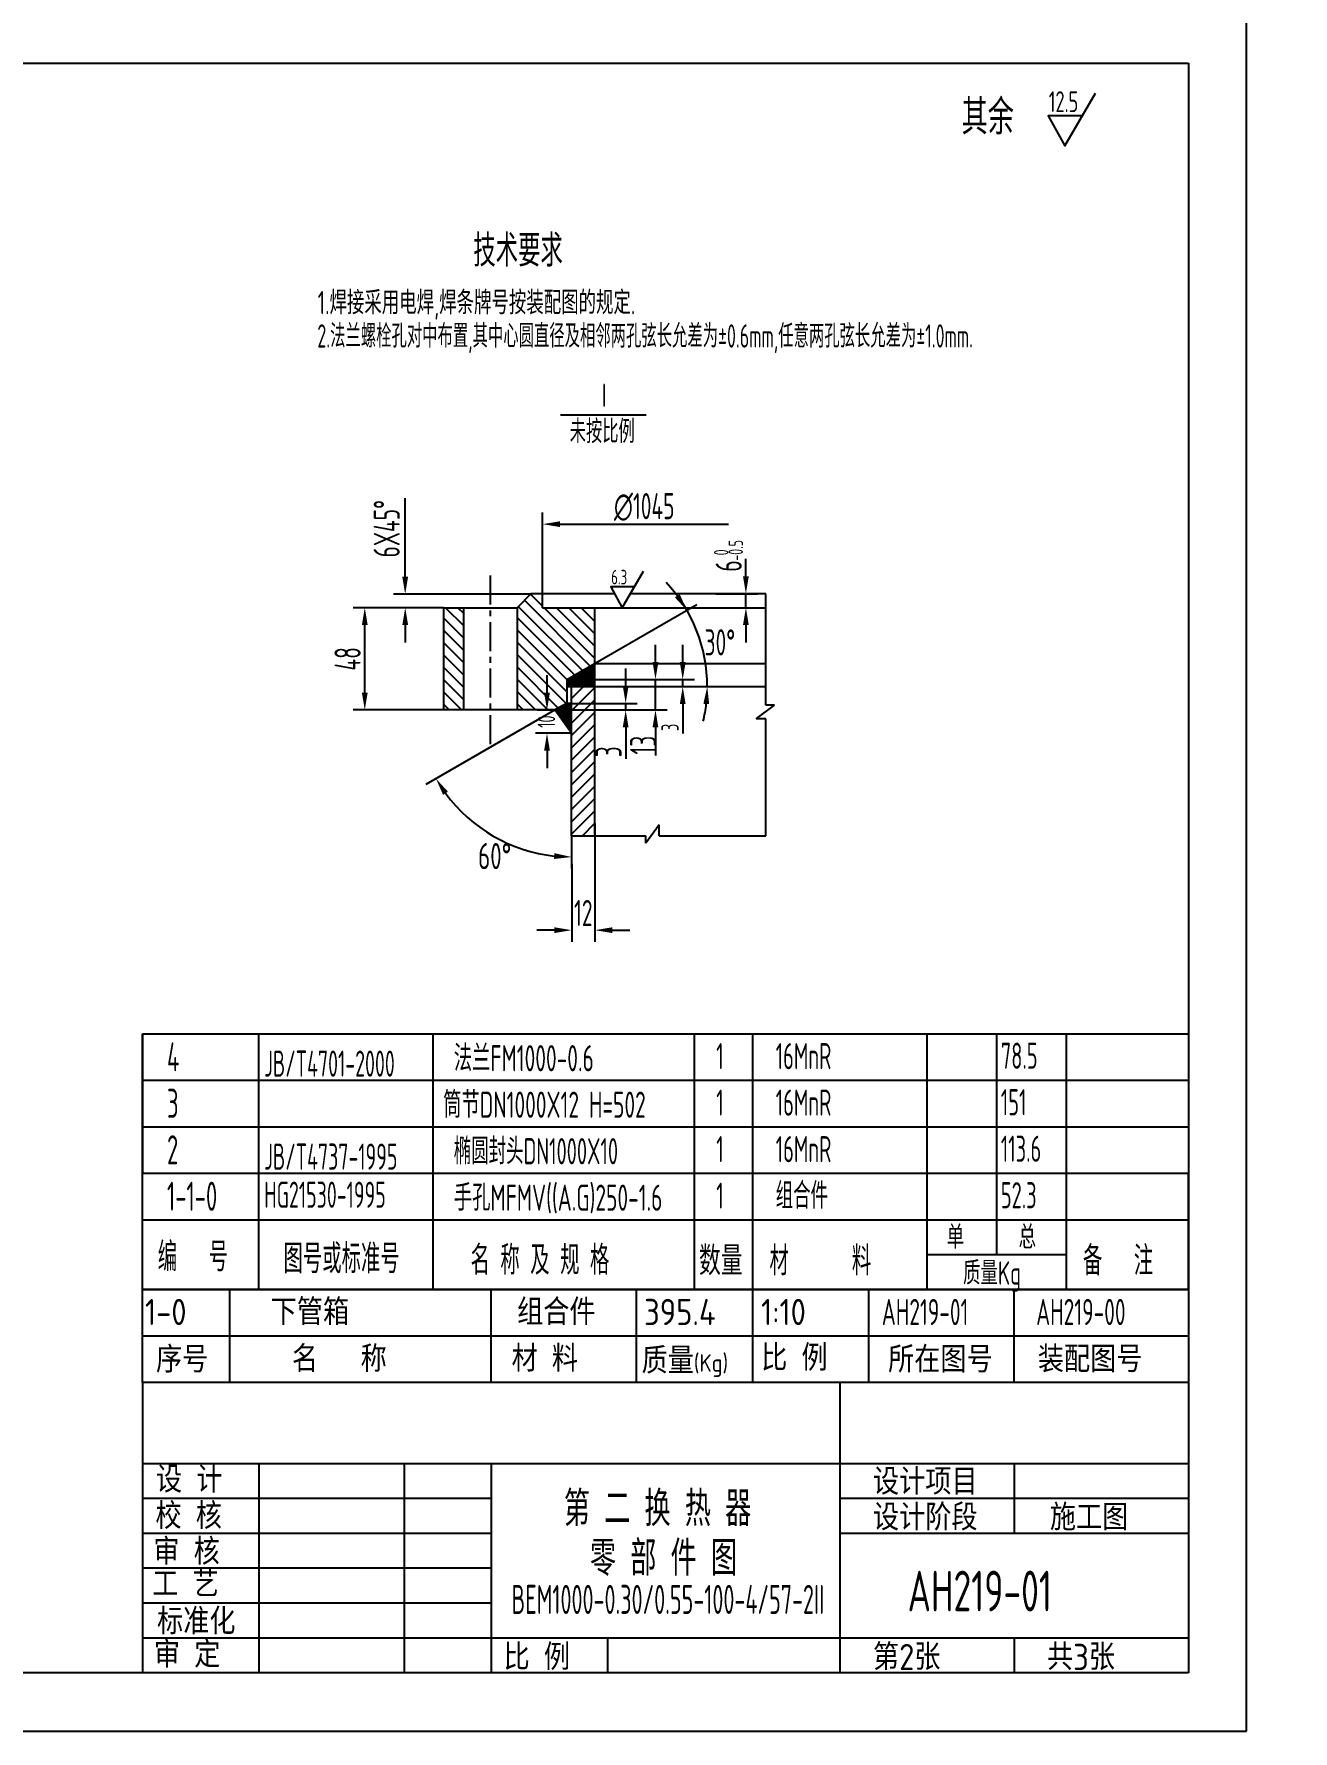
# Model space of a CAD drawing. Extents: x -1819 to 594, y -265 to 873.
# Drawn here: x -224.7 to -8, y 5.9 to 297.9 of the extents above; entities that cross this region are included whole.
import ezdxf

# ---------------------------------------------------------------- set-up
doc = ezdxf.new("R2010")
doc.units = 0
doc.header["$LTSCALE"] = 2
doc.header["$MEASUREMENT"] = 0
doc.linetypes.add('CENTERX2', pattern=[4, 2.5, -0.5, 0.5, -0.5])
doc.linetypes.add('PHANTOMX2', pattern=[5, 2.5, -0.5, 0.5, -0.5, 0.5, -0.5])
doc.layers.get('0').update_dxf_attribs({"linetype": 'CONTINUOUS'})
doc.layers.get('DEFPOINTS').update_dxf_attribs({"linetype": 'CONTINUOUS'})
for name, color, linetype in [('16CEN', 6, 'CENTERX2'), ('16CON', 4, 'CONTINUOUS'), ('16CON1', 4, 'CONTINUOUS'), ('16CON2', 3, 'CONTINUOUS'), ('16DIM', 3, 'CONTINUOUS'), ('16TXT', 3, 'CONTINUOUS'), ('PHANTOMX2', 3, 'PHANTOMX2')]:
    doc.layers.add(name, color=color, linetype=linetype)
doc.styles.add('HZ', font='ascii.shx', dxfattribs={"width": 0.7, "bigfont": 'hztxt2.shx'})
doc.styles.add('HZ1', font='ascii.shx', dxfattribs={"width": 0.75, "bigfont": 'hztxt2.shx'})
doc.styles.get("Standard").update_dxf_attribs({"font": 'ascii.shx', "width": 0.75})
doc.dimstyles.get("Standard").update_dxf_attribs({"dimtxt": 4.5, "dimasz": 3, "dimexe": 2, "dimexo": 0.0625, "dimgap": 0.7, "dimtad": 1, "dimdec": 4, "dimzin": 0, "dimtxsty": 'HZ', "dimcen": 0.09, "dimazin": 3, "dimtfac": 1, "dimtdec": 4, "dimtofl": 0, "dimtmove": 0, "dimatfit": 3, "dimtolj": 1, "dimtzin": 0})

# ---------------------------------------------------------------- blocks, each defined once
blk = doc.blocks.new('*D178')
at = {"color": 3, "linetype": 'BYBLOCK'}
for p, q in [((353.95, 522.42), (353.95, 525.42)), ((352.06, 519.42), (355.95, 519.42)), ((352.74, 518.22), (355.95, 518.22)), ((353.95, 515.22), (353.95, 510.15))]:
    blk.add_line(p, q, dxfattribs=at)
for points in [[(353.45, 522.42), (354.45, 522.42), (353.95, 519.42)], [(353.45, 515.22), (354.45, 515.22), (353.95, 518.22)]]:
    blk.add_solid(points, dxfattribs=at)
at = {"layer": 'DEFPOINTS', "color": 0, "linetype": 'BYBLOCK'}
for p in [(352, 519.42), (352.68, 518.22), (353.95, 518.22)]:
    blk.add_point(p, dxfattribs=at)
at = {"color": 0, "linetype": 'BYBLOCK', "insert": (351.75, 511.19), "char_height": 3, "attachment_point": 5, "rotation": 90, "style": 'HZ'}
blk.add_mtext('\\A1;3', dxfattribs=at)
blk = doc.blocks.new('*D177')
at = {"color": 0, "linetype": 'BYBLOCK'}
for p, q in [((344.13, 518.33), (344.13, 521.33)), ((331.32, 514.19), (346.13, 514.19)), ((334.9, 515.33), (346.13, 515.33)), ((344.13, 511.19), (344.13, 505.79))]:
    blk.add_line(p, q, dxfattribs=at)
for points in [[(343.63, 518.33), (344.63, 518.33), (344.13, 515.33)], [(343.63, 511.19), (344.63, 511.19), (344.13, 514.19)]]:
    blk.add_solid(points, dxfattribs=at)
at = {"layer": 'DEFPOINTS', "color": 0, "linetype": 'BYBLOCK'}
for p in [(331.25, 514.19), (334.83, 515.33), (344.13, 514.19)]:
    blk.add_point(p, dxfattribs=at)
at = {"color": 0, "linetype": 'BYBLOCK', "insert": (341.18, 506.99), "char_height": 4.5, "attachment_point": 5, "rotation": 90, "style": 'HZ'}
blk.add_mtext('\\A1;3', dxfattribs=at)
blk = doc.blocks.new('*D179')
at = {"color": 0, "linetype": 'BYBLOCK'}
for p, q in [((-140.29, 173.47), (-155.83, 173.47)), ((-153.83, 158.87), (-153.83, 170.47)), ((-140.29, 155.87), (-155.83, 155.87))]:
    blk.add_line(p, q, dxfattribs=at)
for points in [[(-154.33, 170.47), (-153.33, 170.47), (-153.83, 173.47)], [(-154.33, 158.87), (-153.33, 158.87), (-153.83, 155.87)]]:
    blk.add_solid(points, dxfattribs=at)
at = {"layer": 'DEFPOINTS', "color": 0, "linetype": 'BYBLOCK'}
for p in [(-153.83, 173.47), (-140.22, 173.47), (-140.22, 155.87)]:
    blk.add_point(p, dxfattribs=at)
at = {"color": 0, "linetype": 'BYBLOCK', "insert": (-156.78, 164.67), "char_height": 4.5, "attachment_point": 5, "rotation": 90, "style": 'HZ'}
blk.add_mtext('\\A1;48', dxfattribs=at)
blk = doc.blocks.new('*D180')
at = {"color": 0, "linetype": 'BYBLOCK'}
for p, q in [((-146.87, 178.81), (-146.87, 192.31)), ((-125.34, 175.81), (-148.87, 175.81)), ((-143.81, 173.47), (-148.87, 173.47)), ((-146.87, 170.47), (-146.87, 167.47))]:
    blk.add_line(p, q, dxfattribs=at)
for points in [[(-147.37, 178.81), (-146.37, 178.81), (-146.87, 175.81)], [(-147.37, 170.47), (-146.37, 170.47), (-146.87, 173.47)]]:
    blk.add_solid(points, dxfattribs=at)
at = {"layer": 'DEFPOINTS', "color": 0, "linetype": 'BYBLOCK'}
for p in [(-146.87, 175.81), (-125.28, 175.81), (-143.75, 173.47)]:
    blk.add_point(p, dxfattribs=at)
at = {"color": 0, "linetype": 'BYBLOCK', "insert": (-150.05, 187.06), "char_height": 4.5, "attachment_point": 5, "rotation": 90, "style": 'HZ'}
blk.add_mtext('\\A1;6X45°', dxfattribs=at)
blk = doc.blocks.new('*D181')
at = {"color": 0, "linetype": 'BYBLOCK'}
for p, q in [((-114.22, 136.33), (-114.22, 115.99)), ((-118.22, 129.34), (-118.22, 115.99)), ((-121.22, 117.99), (-124.22, 117.99)), ((-111.22, 117.99), (-108.22, 117.99))]:
    blk.add_line(p, q, dxfattribs=at)
for points in [[(-121.22, 118.49), (-121.22, 117.49), (-118.22, 117.99)], [(-111.22, 118.49), (-111.22, 117.49), (-114.22, 117.99)]]:
    blk.add_solid(points, dxfattribs=at)
at = {"layer": 'DEFPOINTS', "color": 0, "linetype": 'BYBLOCK'}
for p in [(-114.22, 136.4), (-118.22, 129.41), (-118.22, 117.99)]:
    blk.add_point(p, dxfattribs=at)
at = {"color": 0, "linetype": 'BYBLOCK', "insert": (-116.22, 120.94), "char_height": 4.5, "attachment_point": 5, "style": 'HZ'}
blk.add_mtext('\\A1;12', dxfattribs=at)
blk = doc.blocks.new('*D162')
at = {"color": 0, "linetype": 'BYBLOCK'}
for p, q in [((158.06, 329.04), (187.06, 329.04)), ((185.06, 326.04), (185.06, 314.64)), ((174.11, 311.64), (187.06, 311.64)), ((-600.35, 184.13), (-600.35, 153.7)), ((-530.75, 176.83), (-530.75, 153.7)), ((-597.35, 155.7), (-533.75, 155.7))]:
    blk.add_line(p, q, dxfattribs=at)
for points in [[(184.56, 326.04), (185.56, 326.04), (185.06, 329.04)], [(184.56, 314.64), (185.56, 314.64), (185.06, 311.64)], [(-597.35, 156.2), (-597.35, 155.2), (-600.35, 155.7)], [(-533.75, 156.2), (-533.75, 155.2), (-530.75, 155.7)]]:
    blk.add_solid(points, dxfattribs=at)
at = {"layer": 'DEFPOINTS', "color": 0, "linetype": 'BYBLOCK'}
for p in [(157.99, 329.04), (174.05, 311.64), (185.06, 311.64), (-600.35, 184.19), (-530.75, 176.89), (-530.75, 155.7)]:
    blk.add_point(p, dxfattribs=at)
at = {"color": 0, "linetype": 'BYBLOCK', "insert": (182.11, 320.34), "char_height": 4.5, "attachment_point": 5, "rotation": 90, "style": 'HZ'}
blk.add_mtext('\\A1;172', dxfattribs=at)
at = {"color": 0, "linetype": 'BYBLOCK', "insert": (-565.55, 158.65), "char_height": 4.5, "attachment_point": 5, "style": 'HZ'}
blk.add_mtext('\\A1;326', dxfattribs=at)

msp = doc.modelspace()

# ---------------------------------------------------------------- hatches: boundary and pattern name
at = {"layer": '16CON2'}
h = msp.add_hatch(dxfattribs=at)
h.set_pattern_fill('ANSI31', color=256, scale=12, angle=90, style=0)
h.set_pattern_definition([(135, (-704.7696, -276.6123), (-1.0606602, -1.0606602), [])])
h.paths.add_polyline_path([(-128.16155, 199.18743), (-137.16155, 199.18743), (-137.16155, 201.58743), (-139.16155, 201.58743), (-141.56155, 199.18743), (-141.56155, 181.58743), (-135.04001, 181.58743), (-132.96155, 182.78743), (-132.96155, 186.81791), (-128.16155, 189.58919)])
h.paths.add_polyline_path([(-150.76155, 199.18743), (-154.16155, 199.18743), (-154.16155, 181.58743), (-150.76155, 181.58743)])
h = msp.add_hatch(dxfattribs=at)
h.set_pattern_fill('ANSI37', color=256, style=0)
h.set_pattern_definition([(45, (-13.93854, 25.71474), (-0.08838835, 0.08838835), []), (135, (-13.93854, 25.71474), (-0.08838835, -0.08838835), [])])
h.paths.add_polyline_path([(-128.16155, 189.58919), (-132.96155, 186.81791), (-132.96155, 185.61791), (-128.16155, 185.61791)])
h.paths.add_polyline_path([(-132.16155, 182.78743), (-132.96155, 182.78743), (-135.04001, 181.58743), (-132.16155, 177.58743)])
h = msp.add_hatch(dxfattribs=at)
h.set_pattern_fill('ANSI31', color=256, scale=12, style=0)
h.set_pattern_definition([(45, (-704.7696, -276.6123), (-1.0606602, 1.0606602), [])])
h.paths.add_polyline_path([(-132.16155, 159.96229), (-128.16155, 159.96229), (-128.16155, 185.61791), (-132.16155, 185.61791)])

# ---------------------------------------------------------------- linework, layer by layer
for p, q in [((-411.49588, 292.90469), (-25.99588, 292.90469)), ((-25.99588, 292.90469), (-25.99588, 15.90469)), ((-139.16155, 201.58743), (-141.56155, 199.18743)), ((-124.77447, 201.58743), (-139.16155, 201.58743)), ((-137.16155, 199.18743), (-137.16155, 201.58743)), ((-98.72712, 201.58743), (-122.04028, 201.58743)), ((-150.76155, 199.18743), (-150.76155, 181.58743)), ((-141.56155, 199.18743), (-141.56155, 181.58743)), ((-128.16155, 159.96229), (-128.16155, 199.18743)), ((-132.96155, 186.81791), (-128.16155, 189.58919)), ((-128.16155, 189.58919), (-98.72712, 189.58919)), ((-132.96155, 182.78743), (-132.96155, 186.81791)), ((-132.96155, 185.61791), (-98.72712, 185.61791)), ((-132.16155, 181.58743), (-132.16155, 185.61791)), ((-132.96155, 182.78743), (-135.04001, 181.58743)), ((-132.16155, 177.58743), (-135.04001, 181.58743)), ((-132.96155, 182.78743), (-132.16155, 182.78743)), ((-25.99588, 15.90469), (-411.49588, 15.90469))]:
    msp.add_line(p, q)
at = {"color": 3, "linetype": 'BYBLOCK'}
for p, q in [((-137.16155, 201.64993), (-137.16155, 215.55946)), ((-134.16155, 213.55946), (-105.17612, 213.55946)), ((-102.17612, 204.58743), (-102.17612, 207.58743)), ((-102.17612, 196.18743), (-102.17612, 193.18743)), ((-117.73578, 189.81791), (-117.73578, 192.81791)), ((-136.40428, 184.58743), (-136.40428, 187.58743)), ((-132.89905, 186.81791), (-113.70741, 186.81791)), ((-136.95963, 181.58743), (-134.40428, 181.58743)), ((-125.50771, 181.58743), (-115.73578, 181.58743)), ((-117.73578, 178.58743), (-117.73578, 173.76333)), ((-132.22405, 177.58743), (-138.40428, 177.58743)), ((-136.40428, 174.58743), (-136.40428, 171.58743))]:
    msp.add_line(p, q, dxfattribs=at)
at = {"color": 0, "linetype": 'BYBLOCK'}
for p, q in [((-107.36643, 201.58743), (-100.17612, 201.58743)), ((-107.5084, 199.18743), (-100.17612, 199.18743)), ((-138.04524, 181.58743), (-135.99903, 181.58743))]:
    msp.add_line(p, q, dxfattribs=at)
at = {"color": 4}
for p, q in [((-26.00232, 126.90469), (-25.99588, 81.90469)), ((-25.99588, 81.90469), (-25.99874, 101.90469)), ((-25.99588, 81.90469), (-205.99587, 81.87893))]:
    msp.add_line(p, q, dxfattribs=at)
for points in [[(-135.04001, 181.58743), (-154.16155, 181.58743), (-154.16155, 199.18743), (-146.12183, 199.18743)], [(-146.12183, 199.18743), (-141.56155, 199.18743)], [(-137.16155, 199.18743), (-98.72712, 199.18743)], [(-132.16155, 159.96229), (-132.16155, 185.61791)]]:
    msp.add_lwpolyline(points)
at = {"color": 3, "linetype": 'BYBLOCK'}
for points in [[(-134.16155, 214.05946), (-134.16155, 213.05946), (-137.16155, 213.55946)], [(-102.67612, 204.58743), (-101.67612, 204.58743), (-102.17612, 201.58743)], [(-102.67612, 196.18743), (-101.67612, 196.18743), (-102.17612, 199.18743)], [(-118.23578, 189.81791), (-117.23578, 189.81791), (-117.73578, 186.81791)], [(-136.90428, 184.58743), (-135.90428, 184.58743), (-136.40428, 181.58743)], [(-118.23578, 178.58743), (-117.23578, 178.58743), (-117.73578, 181.58743)], [(-136.90428, 174.58743), (-135.90428, 174.58743), (-136.40428, 177.58743)]]:
    msp.add_solid(points, dxfattribs=at)
at = {"layer": '16CEN'}
msp.add_line((-146.12183, 175.70901), (-146.12183, 204.96955), dxfattribs=at)
at = {"layer": '16CON'}
msp.add_line((-205.99759, 93.87893), (-25.99588, 93.87893), dxfattribs=at)
at = {"layer": '16CON1'}
msp.add_line((-25.99588, 81.90469), (-205.99587, 81.87893), dxfattribs=at)
at = {"layer": '16CON2'}
for p, q in [((-15.99588, 5.90469), (-15.99588, 599.90469)), ((-134.05511, 232.35622), (-119.32346, 232.35622)), ((-102.17612, 199.18743), (-102.17612, 201.58743)), ((-98.72712, 182.42252), (-98.72712, 201.58743)), ((-117.73578, 181.58743), (-117.73578, 186.81791)), ((-113.04049, 185.61791), (-113.04049, 186.81791)), ((-122.86215, 181.58743), (-122.86215, 182.73274)), ((-100.42028, 180.03885), (-97.26486, 182.42252)), ((-97.26486, 182.42252), (-98.72712, 182.42252)), ((-98.72712, 180.03885), (-100.42028, 180.03885)), ((-98.72712, 159.96229), (-98.72712, 180.03885)), ((-132.16155, 159.96229), (-119.40967, 159.96229)), ((-117.12677, 159.96229), (-112.22154, 159.96229)), ((-112.22154, 159.96229), (-98.72712, 159.96229)), ((-205.99759, 125.87893), (-25.99588, 125.87893)), ((-205.99588, 81.87893), (-205.99588, 125.87893)), ((-185.99587, 81.88179), (-186.00217, 125.87893)), ((-155.99587, 81.88608), (-156.00217, 125.87893)), ((-110.99587, 81.89252), (-111.00217, 125.87893)), ((-100.99587, 81.89395), (-101.00217, 125.87893)), ((-70.99587, 81.89825), (-71.00217, 125.87893)), ((-58.99673, 87.89997), (-59.00217, 125.87893)), ((-46.99587, 81.90168), (-47.00217, 125.87893)), ((-205.99759, 117.87893), (-25.99588, 117.87893)), ((-205.99759, 109.87893), (-25.99588, 109.87893)), ((-205.99759, 101.87893), (-25.99588, 101.87893)), ((-70.99673, 87.89825), (-46.99673, 87.90168)), ((-856.99588, 5.90469), (-15.99588, 5.90469))]:
    msp.add_line(p, q, dxfattribs=at)
at = {"layer": '16DIM', "color": 3, "linetype": 'BYBLOCK'}
for p, q in [((-128.10742, 189.62044), (-110.60172, 199.72736)), ((-112.15904, 185.61791), (-106.82111, 185.61791)), ((-135.09413, 181.55618), (-157.24506, 168.76734)), ((-132.16155, 159.89979), (-132.16155, 154.28537))]:
    msp.add_line(p, q, dxfattribs=at)
for centre, radius, start, end in [((-135.04001, 185.61791), 26.2189, 360, 43.1188752), ((-135.04001, 185.61791), 26.2189, 346.8811248, 353.4405624), ((-132.16155, 183.24931), 26.96394, 216.3780034, 263.6219966)]:
    msp.add_arc(centre, radius, start, end, dxfattribs=at)
for points in [[(-113.56195, 201.50973), (-114.39795, 200.961), (-112.33377, 198.72736)], [(-109.49192, 182.65143), (-108.49356, 182.59422), (-108.82111, 185.61791)], [(-154.28923, 166.98303), (-153.45236, 167.53043), (-155.51301, 169.76734)], [(-135.12909, 156.95148), (-135.18472, 155.95303), (-132.16155, 156.28537)]]:
    msp.add_solid(points, dxfattribs=at)
at = {"layer": '16TXT'}
for p, q in [((-205.99588, 125.87893), (-205.99588, 101.87893)), ((-205.99588, 81.90469), (-25.99588, 81.90469)), ((-205.99588, 65.90469), (-205.99588, 81.90469)), ((-190.99588, 65.90469), (-190.99588, 81.90469)), ((-145.99588, 65.90469), (-145.99588, 81.90469)), ((-120.99588, 65.90469), (-120.99588, 81.90469)), ((-100.99588, 65.90469), (-100.99588, 81.90469)), ((-80.99588, 65.90469), (-80.99588, 81.90469)), ((-55.99588, 65.90469), (-55.99588, 81.90469)), ((-205.99588, 73.90469), (-25.99588, 73.90469)), ((-25.99588, 65.90469), (-205.99588, 65.90469)), ((-205.99588, 65.90469), (-205.99588, 15.90469)), ((-85.99588, 65.90469), (-85.99588, 15.90469)), ((-25.99588, 51.90469), (-205.99588, 51.90469)), ((-185.99588, 51.90469), (-185.99588, 15.90469)), ((-160.99588, 51.90469), (-160.99588, 15.90469)), ((-145.99588, 51.90469), (-145.99588, 15.90469)), ((-55.99588, 51.90469), (-55.99588, 39.90469)), ((-145.99588, 45.90469), (-205.99588, 45.90469)), ((-25.99588, 45.90469), (-85.99588, 45.90469)), ((-145.99588, 39.90469), (-205.99588, 39.90469)), ((-25.99588, 39.90469), (-85.99588, 39.90469)), ((-145.99588, 33.90469), (-205.99588, 33.90469)), ((-145.99588, 27.90469), (-205.99588, 27.90469)), ((-25.99588, 21.90469), (-205.99588, 21.90469)), ((-125.99588, 21.90469), (-125.99588, 15.90469)), ((-55.99588, 21.90469), (-55.99588, 15.90469))]:
    msp.add_line(p, q, dxfattribs=at)
at = {"layer": '16TXT', "color": 3}
for points in [[(-44.12032, 283.81064), (-50.14329, 283.81064), (-47.2903, 278.6808), (-42.01658, 287.72522)], [(-121.23799, 202.75035), (-125.42124, 202.75035), (-123.4397, 199.18743), (-119.77684, 205.46922)]]:
    msp.add_lwpolyline(points, dxfattribs=at)
at = {"layer": '16TXT', "const_width": 0.3}
msp.add_lwpolyline([(-25.99588, 81.90469), (-205.99588, 81.90469)], dxfattribs=at)
at = {"layer": 'DEFPOINTS', "color": 0, "linetype": 'BYBLOCK'}
for p in [(-102.17612, 207.58743), (-137.16155, 201.58743), (-107.42893, 201.58743), (-102.17612, 201.58743), (-154.16155, 199.18743), (-107.5709, 199.18743), (-109.21943, 190.17077), (-128.16155, 189.58919), (-132.96155, 186.81791), (-132.96155, 186.81791), (-132.96155, 186.81791), (-132.96155, 185.61791), (-132.16155, 185.61791), (-112.22154, 185.61791), (-138.10774, 181.58743), (-137.99903, 181.58743), (-137.02213, 181.58743), (-136.40428, 181.58743), (-135.04001, 181.58743), (-135.04001, 181.58743), (-132.96155, 182.78743), (-123.54185, 181.58743), (-132.16155, 177.58743), (-132.16155, 177.58743), (-149.49363, 162.59373), (-132.16155, 159.96229)]:
    msp.add_point(p, dxfattribs=at)
at = {"layer": 'DEFPOINTS', "color": 3, "linetype": 'BYBLOCK'}
msp.add_point((-115.70741, 181.58743), dxfattribs=at)
at = {"layer": 'PHANTOMX2'}
for p, q in [((-117.12677, 161.84131), (-119.40967, 158.68628)), ((-117.12677, 159.96229), (-117.12677, 161.84131)), ((-119.40967, 158.68628), (-119.40967, 159.96229))]:
    msp.add_line(p, q, dxfattribs=at)

# ---------------------------------------------------------------- texts
at = {"color": 3, "linetype": 'BYBLOCK', "insert": (-119.66883, 216.50946), "char_height": 4.5, "attachment_point": 5, "style": 'HZ'}
msp.add_mtext('\\A1;∅1045', dxfattribs=at)
at = {"color": 3, "linetype": 'BYBLOCK', "attachment_point": 5, "rotation": 90, "style": 'HZ'}
for s, insert, char_height in [('\\A1;6', (-105.12612, 206.36483), 4.5), ('10', (-136.49954, 179.58743), 3), ('\\A1;  13', (-119.8594, 173.83875), 4.5)]:
    msp.add_mtext(s, dxfattribs=dict(at, insert=insert, char_height=char_height))
at = {"layer": '16CON2'}
for s, height, style, width, p in [('I', 4, 'HZ', 0.7, (-126.94926, 233.74149)), ('未按比例', 4, 'HZ', 0.7, (-132.49529, 227.50779)), ('第 二 换 热 器', 6, 'HZ1', 0.75, (-133.50653, 41.16937)), ('零 部 件 图', 6, 'HZ1', 0.75, (-129.02053, 32.6409)), ('AH219-01', 7, 'HZ1', 0.75, (-74.336, 26.49881))]:
    msp.add_text(s, height=height, dxfattribs=dict(at, style=style, width=width)).set_placement(p)
at = {"layer": '16CON2', "style": 'HZ'}
for s, height, rotation, width, p in [('-0.5', 2.5, 90, 0.7, (-102.66262, 207.27166)), ('0', 2.5, 90, 0.7, (-105.16351, 208.19409)), ('4', 5, 0.0082005, 0.666667, (-201.81235, 119.41229)), ('JB/T4701-2000', 4.5, 0.0082005, 0.65, (-185.08452, 118.48913)), ('法兰FM1000-0.6', 4.5, 0.0082005, 0.7, (-152.44254, 119.41935)), ('1', 4.5, 0.0082005, 0.666667, (-107.2778, 119.77813)), ('16MnR', 4.5, 0.0082005, 0.666667, (-97.04515, 119.77959)), ('78.5', 4.5, 0.0082005, 0.666667, (-58.30007, 119.8469)), ('3', 5, 0.0082005, 0.666667, (-201.81407, 111.41229)), ('筒节DN1000X12 H=502', 4.5, 0.0082005, 0.7, (-154.2686, 111.41935)), ('1', 4.5, 0.0082005, 0.666667, (-107.27665, 111.77813)), ('16MnR', 4.5, 0.0082005, 0.666667, (-97.044, 111.77959)), ('151', 4.5, 0.0082005, 0.666667, (-58.29893, 111.8469)), ('2', 5, 0.0082005, 0.666667, (-201.81006, 103.41229)), ('椭圆封头DN1000X10', 4.5, 0.0082005, 0.666667, (-152.44025, 103.41936)), ('1', 4.5, 0.0082005, 0.666667, (-107.27551, 103.77813)), ('16MnR', 4.5, 0.0082005, 0.666667, (-97.04286, 103.77959)), ('113.6', 4.5, 0.0082005, 0.666667, (-58.29778, 103.8469)), ('JB/T4737-1995', 4.5, 0.0082005, 0.65, (-185.08223, 102.48913)), ('1-1-0', 5, 0.0082005, 0.666667, (-201.81178, 95.41229)), ('HG21530-1995', 4.5, 0.0082005, 0.65, (-185.08223, 95.93625)), ('手孔MFMV((A.G)250-1.6', 4.5, 0.0082005, 0.7, (-152.43911, 95.41936)), ('1', 4.5, 0.0082005, 0.666667, (-107.27436, 95.77813)), ('组合件', 4.5, 0.0082005, 0.666667, (-97.04171, 95.77959)), ('52.3', 4.5, 0.0082005, 0.666667, (-58.29664, 95.8469)), ('BEM1000-0.30/0.55-100-4/57-2II', 5, 0.0082005, 0.65, (-142.51793, 26.05337))]:
    msp.add_text(s, height=height, rotation=rotation, dxfattribs=dict(at, width=width)).set_placement(p)
at = {"layer": '16DIM', "width": 0.75}
msp.add_text('60%%D', height=4.5, dxfattribs=at).set_placement((-148.26048, 154.19895))
at = {"layer": '16DIM', "color": 3, "linetype": 'BYBLOCK', "insert": (-106.64768, 193.22561), "char_height": 4.5, "attachment_point": 5, "style": 'HZ'}
msp.add_mtext('\\A1;30°', dxfattribs=at)
at = {"layer": '16TXT', "color": 3, "style": 'HZ'}
for s, height, width, p in [('其余', 6, 0.75, (-65.04221, 280.60449)), ('  12.5', 3.6, 0.75, (-52.97428, 284.45339)), ('技术要求', 5.5, 0.7, (-149.08664, 257.87523)), ('1.焊接采用电焊,焊条牌号按装配图的规定.', 4, 0.75, (-175.86993, 249.67341)), ('2.法兰螺栓孔对中布置,其中心圆直径及相邻两孔弦长允差为%%P0.6mm,任意两孔弦长允差为%%P1.0mm.', 4, 0.66, (-175.93211, 243.94173)), ('  6.3', 2.500376, 0.75, (-127.3875, 203.19678))]:
    msp.add_text(s, height=height, dxfattribs=dict(at, width=width)).set_placement(p)
at = {"layer": '16TXT', "style": 'HZ'}
for s, height, width, p in [('编   号', 5, 0.666667, (-203.39462, 85.00167)), ('单', 4, 0.75, (-67.60272, 88.88846)), ('总', 4, 0.75, (-55.23905, 88.89023)), ('图号或标准号', 5, 0.666667, (-181.755, 84.68389)), ('名 称 及 规 格', 5, 0.666667, (-149.56859, 84.42896)), ('数量', 5, 0.75, (-110.23761, 84.32186)), ('材      料', 5, 0.666667, (-98.10702, 84.3236)), ('备   注', 5, 0.666667, (-44.16717, 84.33132)), ('质量Kg', 4, 0.75, (-64.80069, 82.71452))]:
    msp.add_text(s, height=height, rotation=0.0082005, dxfattribs=dict(at, width=width)).set_placement(p)
for s, height, p in [('1-0', 4.5, (-205.5994, 75.75761)), ('下管箱', 4.5, (-183.96305, 75.75761)), ('组合件', 4.5, (-141.54725, 75.75761)), ('395.4', 4.5, (-119.69667, 75.75761)), ('1:10', 4.5, (-99.55988, 75.75761)), ('序号', 4.5, (-203.70426, 67.59219)), ('名   称', 4.5, (-180.30183, 67.69741)), ('材 料', 4.5, (-142.49996, 67.75372)), ('质量', 4.5, (-120.11892, 67.39745)), ('(Kg)', 3, (-111.13248, 67.73675)), ('比 例', 4.5, (-99.54329, 67.88051)), ('所在图号', 4.5, (-77.69676, 67.58804)), ('装配图号', 4.5, (-51.92276, 67.64273)), ('设 计', 4.5, (-203.70426, 46.93838)), ('设计项目', 4.5, (-80.2984, 46.57047)), ('校 核', 4.5, (-203.79505, 40.67838)), ('设计阶段', 4.5, (-80.2984, 40.43857)), ('施工图', 4.5, (-49.86054, 40.43857)), ('审 核', 4.5, (-204.15824, 34.53925)), ('工 艺', 4.5, (-204.33983, 28.97489)), ('标准化', 4.5, (-203.52267, 22.53344)), ('审 定', 4.5, (-204.06744, 16.81778)), ('比 例', 4.5, (-143.87427, 16.40154)), ('第2张', 4.5, (-80.2984, 16.40154)), ('共3张', 4.5, (-50.35147, 16.40154))]:
    msp.add_text(s, height=height, dxfattribs=at).set_placement(p)
at = {"layer": '16TXT', "style": 'HZ', "width": 0.7}
for s, p in [('AH219-01', (-78.78041, 75.75761)), ('AH219-00', (-52.21697, 75.75761))]:
    msp.add_text(s, height=4.5, dxfattribs=at).set_placement(p)

# ---------------------------------------------------------------- dimensions: what is measured, and where the dimension line sits
at = {"layer": '16CON2'}
dim = msp.add_linear_dim(base=(-530.74844, 155.69922), p1=(-600.34844, 184.18987), p2=(-530.74844, 176.8948), text='326', dimstyle='STANDARD', dxfattribs=at)
dim.commit()
dim.dimension.update_dxf_attribs({"geometry": '*D162', "text_midpoint": (-565.54844, 158.64922)})
for base, p1, p2, text, picture, middle, set_off in [((-160.80875, 201.52835), (-157.68546, 199.18743), (-139.22062, 201.52835), '6X45%%D', '*D180', (-163.98375, 212.77835), (-13.93854, 25.71474)), ((-167.76516, 199.18743), (-154.16155, 181.58743), (-154.16155, 199.18743), '48', '*D179', (-170.71516, 190.38743), (-13.93854, 25.71474)), ((-122.86215, 181.58743), (-132.16155, 182.73274), (-135.74067, 181.58743), '3', '*D177', (-125.81215, 174.38743), (-466.99446, -332.60044))]:
    dim = msp.add_linear_dim(base=base, p1=p1, p2=p2, angle=90, text=text, dimstyle='STANDARD', dxfattribs=at)
    dim.commit()
    dim.dimension.update_dxf_attribs({"geometry": picture, "text_midpoint": middle, "insert": set_off})
dim = msp.add_linear_dim(base=(-113.04049, 185.61791), p1=(-114.99373, 186.81791), p2=(-114.31761, 185.61791), angle=90, text='3', dimstyle='STANDARD', override={"dimtxt": 3, "dimclrd": 3, "dimclre": 3}, dxfattribs=at)
dim.commit()
dim.dimension.update_dxf_attribs({"geometry": '*D178', "text_midpoint": (-115.24049, 178.58457), "insert": (-466.99446, -332.60044)})
dim = msp.add_linear_dim(base=(-132.16155, 143.70173), p1=(-128.16155, 162.10992), p2=(-132.16155, 155.12116), text='12', dimstyle='STANDARD', dxfattribs=at)
dim.commit()
dim.dimension.update_dxf_attribs({"geometry": '*D181', "text_midpoint": (-130.16155, 146.65173), "insert": (-13.93854, 25.71474)})

doc.saveas('drawing.dxf')
